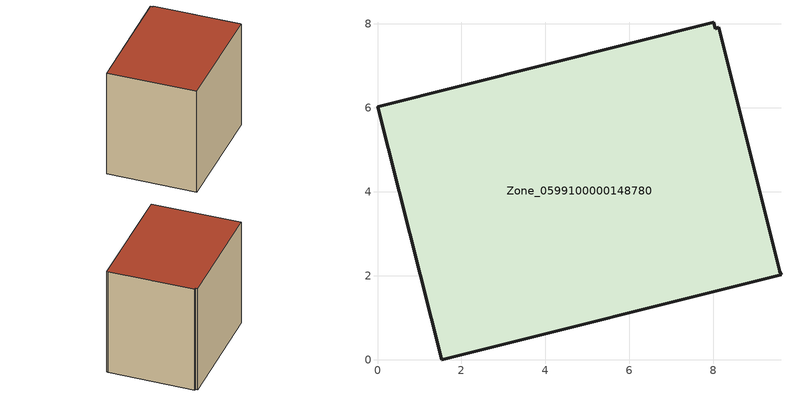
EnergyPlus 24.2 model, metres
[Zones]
Zone_0599100000148780
 floor ground (C_G): 1.53,0 0,6.02 8.01,8.04 8.04,7.89 8.13,7.92 9.59,2.11 9.61,2.02 z0
 wall outside (C_F): 0,6.02 1.53,0 9.61,2.02 9.59,2.11 8.13,7.92 8.04,7.89 8.01,8.04 0,6.02 z0:7.82
 roof outside (C_R): 8.04,7.89 8.01,8.04 0,6.02 1.53,0 9.61,2.02 9.59,2.11 8.13,7.92 z7.82
[BUILDING]
Pand.0599100000148780: North Axis=0; Terrain=City; Loads Convergence Tolerance Value=0.04; Temperature Convergence Tolerance Value=0.4; Solar Distribution=FullExterior; Maximum Number of Warmup Days=25; Minimum Number of Warmup Days=1
[Site:Location]
Rotterdam.The.Hague.AP_ZH_NLD Design_Conditions: Latitude=51.96; Longitude=4.45; Time Zone=1; Elevation=-4.5
[SITE:GROUNDTEMPERATURE:BUILDINGSURFACE]
18, 18, 18, 18, 18, 18, 18, 18, 18, 18, 18, 18
[MATERIAL] Thermal Absorptance=0.9; Solar Absorptance=0.7; Visible Absorptance=0.7
Name | Roughness | Thickness | Conductivity | Density | Specific Heat
G.TI.1965-1974 | MediumSmooth | 0.15 | 0.882353 | 540 | 1210
F.TI.1965-1974 | Rough | 0.3 | 0.697674 | 1920 | 840
R.TI.1965-1974 | MediumRough | 0.2 | 0.232558 | 1500 | 1000
[CONSTRUCTION]
C_G: G.TI.1965-1974
C_F: F.TI.1965-1974
C_R: R.TI.1965-1974
[ZONE]
Zone_0599100000148780: Type=1; Multiplier=1; Ceiling Height=Autocalculate; Volume=Autocalculate; Floor Area=autocalculate; Part of Total Floor Area=Yes
[ZONEINFILTRATION:DESIGNFLOWRATE]
Infil_Zone_0599100000148780: Zone or ZoneList or Space or SpaceList=Zone_0599100000148780; Schedule=AlwaysOn; Design Flow Rate Calculation Method=Flow/Area; Flow Rate per Floor Area=0.003; Constant Term Coefficient=1; Temperature Term Coefficient=0; Velocity Term Coefficient=0; Velocity Squared Term Coefficient=0
[HVACTEMPLATE:ZONE:IDEALLOADSAIRSYSTEM]
Zone_0599100000148780: Maximum Heating Supply Air Temperature=50; Minimum Cooling Supply Air Temperature=13; Maximum Heating Supply Air Humidity Ratio=0.0156; Minimum Cooling Supply Air Humidity Ratio=0.0077; Heating Limit=NoLimit; Cooling Limit=NoLimit; Dehumidification Control Type=ConstantSensibleHeatRatio; Cooling Sensible Heat Ratio=0.7; Dehumidification Setpoint=60; Humidification Control Type=None; Humidification Setpoint=30; Outdoor Air Method=None; Outdoor Air Flow Rate per Person=0.00944; Outdoor Air Flow Rate per Zone Floor Area=0; Outdoor Air Flow Rate per Zone=0; Demand Controlled Ventilation Type=None; Outdoor Air Economizer Type=NoEconomizer; Heat Recovery Type=None; Sensible Heat Recovery Effectiveness=0.7; Latent Heat Recovery Effectiveness=0.65
[ZONECONTROL:THERMOSTAT]
ThermostatControl_Zone_0599100000148780: Zone or ZoneList=Zone_0599100000148780; Control Type Schedule=DualSetpointControlType; Control 1=Thermostat_Zone_0599100000148780; Temperature Difference Between Cutout And Setpoint=0
[THERMOSTATSETPOINT:DUALSETPOINT]
Thermostat_Zone_0599100000148780: Heating Setpoint Temperature Schedule=HeatingSetpoint_Zone_0599100000148780; Cooling Setpoint Temperature Schedule=CoolingSetpoint_Zone_0599100000148780
[SCHEDULE:COMPACT]
HeatingSetpoint_Zone_0599100000148780: Through: 12/31, For: AllDays, Until: 24:00, 21
CoolingSetpoint_Zone_0599100000148780: Through: 12/31, For: AllDays, Until: 24:00, 24
DualSetpointControlType: Through: 12/31, For: AllDays, Until: 24:00, 4
AlwaysOn: Through: 12/31, For: AllDays, Until: 24:00, 1
